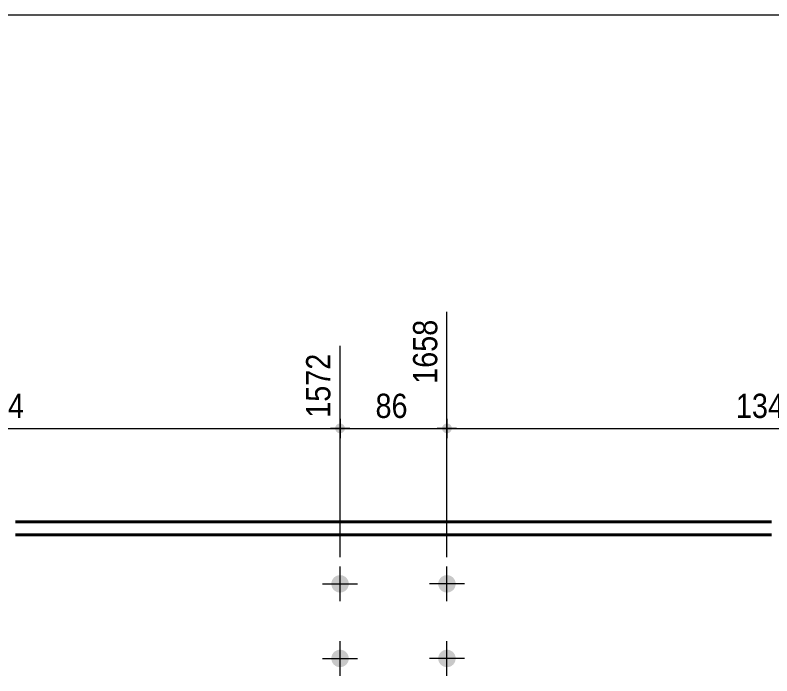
# Model space of a CAD drawing. Header units: millimetres. Extents: x 2 to 410, y 5 to 282.
# Drawn here: x 74.4 to 155.6, y 211.2 to 282 of the extents above; entities that cross this region are included whole.
import ezdxf

# ---------------------------------------------------------------- set-up
doc = ezdxf.new("R2010")
doc.units = ezdxf.units.MM
for name, color, linetype, lineweight in [('Boulon', 7, 'Continuous', 0), ('Cotation', 7, 'Continuous', 0), ('Feuille dessin', 5, 'Continuous', 0), ('Piece', 2, 'Continuous', 0)]:
    doc.layers.add(name, color=color, linetype=linetype, lineweight=lineweight)
doc.styles.add('ARIAL', font='ARIAL.TTF')

# ---------------------------------------------------------------- blocks, each defined once
blk = doc.blocks.new('*A4')
at = {"layer": 'Boulon'}
for points in [[(119.813, 221.067), (119.816, 221.113), (119.822, 221.158), (119.829, 221.203), (119.839, 221.248), (119.852, 221.292), (119.866, 221.336), (119.883, 221.378), (119.901, 221.42), (119.922, 221.461), (119.944, 221.501), (119.969, 221.54), (119.995, 221.577), (120.023, 221.613), (120.053, 221.648), (120.085, 221.681), (120.118, 221.713), (120.153, 221.743), (120.189, 221.771), (120.226, 221.797), (120.265, 221.822), (120.305, 221.844), (120.346, 221.865), (120.388, 221.884), (120.43, 221.9), (120.474, 221.914), (120.518, 221.927), (120.563, 221.937), (120.608, 221.945), (120.653, 221.95), (120.699, 221.954), (120.745, 221.955), (120.791, 221.954), (120.836, 221.95), (120.882, 221.945), (120.927, 221.937), (120.972, 221.927), (121.016, 221.914), (121.059, 221.9), (121.102, 221.884), (121.144, 221.865), (121.185, 221.844), (121.225, 221.822), (121.263, 221.797), (121.301, 221.771), (121.337, 221.743), (121.372, 221.713), (121.405, 221.681), (121.436, 221.648), (121.466, 221.613), (121.494, 221.577), (121.521, 221.54), (121.545, 221.501), (121.568, 221.461), (121.589, 221.42), (121.607, 221.378), (121.624, 221.336), (121.638, 221.292), (121.65, 221.248), (121.66, 221.203), (121.668, 221.158), (121.674, 221.113), (121.677, 221.067), (121.678, 221.021), (121.677, 220.976), (121.674, 220.93), (121.668, 220.884), (121.66, 220.839), (121.65, 220.795), (121.638, 220.75), (121.624, 220.707), (121.607, 220.664), (121.589, 220.622), (121.568, 220.581), (121.545, 220.541), (121.521, 220.503), (121.494, 220.465), (121.466, 220.429), (121.436, 220.395), (121.405, 220.361), (121.372, 220.33), (121.337, 220.3), (121.301, 220.272), (121.263, 220.245), (121.225, 220.221), (121.185, 220.198), (121.144, 220.178), (121.102, 220.159), (121.059, 220.143), (121.016, 220.128), (120.972, 220.116), (120.927, 220.106), (120.882, 220.098), (120.836, 220.092), (120.791, 220.089), (120.745, 220.088), (120.699, 220.089), (120.653, 220.092), (120.608, 220.098), (120.563, 220.106), (120.518, 220.116), (120.474, 220.128), (120.43, 220.143), (120.388, 220.159), (120.346, 220.178), (120.305, 220.198), (120.265, 220.221), (120.226, 220.245), (120.189, 220.272), (120.153, 220.3), (120.118, 220.33), (120.085, 220.361), (120.053, 220.395), (120.023, 220.429), (119.995, 220.465), (119.969, 220.503), (119.944, 220.541), (119.922, 220.581), (119.901, 220.622), (119.883, 220.664), (119.866, 220.707), (119.852, 220.75), (119.839, 220.795), (119.829, 220.839), (119.822, 220.884), (119.816, 220.93), (119.813, 220.976), (119.812, 221.021)], [(119.813, 213.067), (119.816, 213.113), (119.822, 213.158), (119.829, 213.203), (119.839, 213.248), (119.852, 213.292), (119.866, 213.336), (119.883, 213.378), (119.901, 213.42), (119.922, 213.461), (119.944, 213.501), (119.969, 213.54), (119.995, 213.577), (120.023, 213.613), (120.053, 213.648), (120.085, 213.681), (120.118, 213.713), (120.153, 213.743), (120.189, 213.771), (120.226, 213.797), (120.265, 213.822), (120.305, 213.844), (120.346, 213.865), (120.388, 213.884), (120.43, 213.9), (120.474, 213.914), (120.518, 213.927), (120.563, 213.937), (120.608, 213.945), (120.653, 213.95), (120.699, 213.954), (120.745, 213.955), (120.791, 213.954), (120.836, 213.95), (120.882, 213.945), (120.927, 213.937), (120.972, 213.927), (121.016, 213.914), (121.059, 213.9), (121.102, 213.884), (121.144, 213.865), (121.185, 213.844), (121.225, 213.822), (121.263, 213.797), (121.301, 213.771), (121.337, 213.743), (121.372, 213.713), (121.405, 213.681), (121.436, 213.648), (121.466, 213.613), (121.494, 213.577), (121.521, 213.54), (121.545, 213.501), (121.568, 213.461), (121.589, 213.42), (121.607, 213.378), (121.624, 213.336), (121.638, 213.292), (121.65, 213.248), (121.66, 213.203), (121.668, 213.158), (121.674, 213.113), (121.677, 213.067), (121.678, 213.021), (121.677, 212.976), (121.674, 212.93), (121.668, 212.884), (121.66, 212.839), (121.65, 212.795), (121.638, 212.75), (121.624, 212.707), (121.607, 212.664), (121.589, 212.622), (121.568, 212.581), (121.545, 212.541), (121.521, 212.503), (121.494, 212.465), (121.466, 212.429), (121.436, 212.395), (121.405, 212.361), (121.372, 212.33), (121.337, 212.3), (121.301, 212.272), (121.263, 212.245), (121.225, 212.221), (121.185, 212.198), (121.144, 212.178), (121.102, 212.159), (121.059, 212.143), (121.016, 212.128), (120.972, 212.116), (120.927, 212.106), (120.882, 212.098), (120.836, 212.092), (120.791, 212.089), (120.745, 212.088), (120.699, 212.089), (120.653, 212.092), (120.608, 212.098), (120.563, 212.106), (120.518, 212.116), (120.474, 212.128), (120.43, 212.143), (120.388, 212.159), (120.346, 212.178), (120.305, 212.198), (120.265, 212.221), (120.226, 212.245), (120.189, 212.272), (120.153, 212.3), (120.118, 212.33), (120.085, 212.361), (120.053, 212.395), (120.023, 212.429), (119.995, 212.465), (119.969, 212.503), (119.944, 212.541), (119.922, 212.581), (119.901, 212.622), (119.883, 212.664), (119.866, 212.707), (119.852, 212.75), (119.839, 212.795), (119.829, 212.839), (119.822, 212.884), (119.816, 212.93), (119.813, 212.976), (119.812, 213.021)]]:
    blk.add_hatch(color=256, dxfattribs=at).paths.add_polyline_path(points, flags=17)
at = {"layer": 'Boulon', "linetype": 'Continuous', "lineweight": 0}
for p, q in [((120.745, 219.155), (120.745, 222.888)), ((122.612, 221.021), (118.878, 221.021)), ((120.745, 211.155), (120.745, 214.888)), ((122.612, 213.021), (118.878, 213.021))]:
    blk.add_line(p, q, dxfattribs=at)
blk = doc.blocks.new('*A5')
at = {"layer": 'Boulon'}
for points in [[(108.346, 221.067), (108.349, 221.113), (108.355, 221.158), (108.363, 221.203), (108.373, 221.248), (108.385, 221.292), (108.399, 221.336), (108.416, 221.378), (108.434, 221.42), (108.455, 221.461), (108.478, 221.501), (108.502, 221.54), (108.529, 221.577), (108.557, 221.613), (108.587, 221.648), (108.618, 221.681), (108.651, 221.713), (108.686, 221.743), (108.722, 221.771), (108.76, 221.797), (108.798, 221.822), (108.838, 221.844), (108.879, 221.865), (108.921, 221.884), (108.964, 221.9), (109.007, 221.914), (109.051, 221.927), (109.096, 221.937), (109.141, 221.945), (109.187, 221.95), (109.232, 221.954), (109.278, 221.955), (109.324, 221.954), (109.37, 221.95), (109.415, 221.945), (109.46, 221.937), (109.505, 221.927), (109.549, 221.914), (109.593, 221.9), (109.635, 221.884), (109.677, 221.865), (109.718, 221.844), (109.758, 221.822), (109.797, 221.797), (109.834, 221.771), (109.87, 221.743), (109.905, 221.713), (109.938, 221.681), (109.97, 221.648), (110, 221.613), (110.028, 221.577), (110.054, 221.54), (110.079, 221.501), (110.101, 221.461), (110.122, 221.42), (110.14, 221.378), (110.157, 221.336), (110.171, 221.292), (110.184, 221.248), (110.194, 221.203), (110.201, 221.158), (110.207, 221.113), (110.21, 221.067), (110.212, 221.021), (110.21, 220.976), (110.207, 220.93), (110.201, 220.884), (110.194, 220.839), (110.184, 220.795), (110.171, 220.75), (110.157, 220.707), (110.14, 220.664), (110.122, 220.622), (110.101, 220.581), (110.079, 220.541), (110.054, 220.503), (110.028, 220.465), (110, 220.429), (109.97, 220.395), (109.938, 220.361), (109.905, 220.33), (109.87, 220.3), (109.834, 220.272), (109.797, 220.245), (109.758, 220.221), (109.718, 220.198), (109.677, 220.178), (109.635, 220.159), (109.593, 220.143), (109.549, 220.128), (109.505, 220.116), (109.46, 220.106), (109.415, 220.098), (109.37, 220.092), (109.324, 220.089), (109.278, 220.088), (109.232, 220.089), (109.187, 220.092), (109.141, 220.098), (109.096, 220.106), (109.051, 220.116), (109.007, 220.128), (108.964, 220.143), (108.921, 220.159), (108.879, 220.178), (108.838, 220.198), (108.798, 220.221), (108.76, 220.245), (108.722, 220.272), (108.686, 220.3), (108.651, 220.33), (108.618, 220.361), (108.587, 220.395), (108.557, 220.429), (108.529, 220.465), (108.502, 220.503), (108.478, 220.541), (108.455, 220.581), (108.434, 220.622), (108.416, 220.664), (108.399, 220.707), (108.385, 220.75), (108.373, 220.795), (108.363, 220.839), (108.355, 220.884), (108.349, 220.93), (108.346, 220.976), (108.345, 221.021)], [(108.346, 213.067), (108.349, 213.113), (108.355, 213.158), (108.363, 213.203), (108.373, 213.248), (108.385, 213.292), (108.399, 213.336), (108.416, 213.378), (108.434, 213.42), (108.455, 213.461), (108.478, 213.501), (108.502, 213.54), (108.529, 213.577), (108.557, 213.613), (108.587, 213.648), (108.618, 213.681), (108.651, 213.713), (108.686, 213.743), (108.722, 213.771), (108.76, 213.797), (108.798, 213.822), (108.838, 213.844), (108.879, 213.865), (108.921, 213.884), (108.964, 213.9), (109.007, 213.914), (109.051, 213.927), (109.096, 213.937), (109.141, 213.945), (109.187, 213.95), (109.232, 213.954), (109.278, 213.955), (109.324, 213.954), (109.37, 213.95), (109.415, 213.945), (109.46, 213.937), (109.505, 213.927), (109.549, 213.914), (109.593, 213.9), (109.635, 213.884), (109.677, 213.865), (109.718, 213.844), (109.758, 213.822), (109.797, 213.797), (109.834, 213.771), (109.87, 213.743), (109.905, 213.713), (109.938, 213.681), (109.97, 213.648), (110, 213.613), (110.028, 213.577), (110.054, 213.54), (110.079, 213.501), (110.101, 213.461), (110.122, 213.42), (110.14, 213.378), (110.157, 213.336), (110.171, 213.292), (110.184, 213.248), (110.194, 213.203), (110.201, 213.158), (110.207, 213.113), (110.21, 213.067), (110.212, 213.021), (110.21, 212.976), (110.207, 212.93), (110.201, 212.884), (110.194, 212.839), (110.184, 212.795), (110.171, 212.75), (110.157, 212.707), (110.14, 212.664), (110.122, 212.622), (110.101, 212.581), (110.079, 212.541), (110.054, 212.503), (110.028, 212.465), (110, 212.429), (109.97, 212.395), (109.938, 212.361), (109.905, 212.33), (109.87, 212.3), (109.834, 212.272), (109.797, 212.245), (109.758, 212.221), (109.718, 212.198), (109.677, 212.178), (109.635, 212.159), (109.593, 212.143), (109.549, 212.128), (109.505, 212.116), (109.46, 212.106), (109.415, 212.098), (109.37, 212.092), (109.324, 212.089), (109.278, 212.088), (109.232, 212.089), (109.187, 212.092), (109.141, 212.098), (109.096, 212.106), (109.051, 212.116), (109.007, 212.128), (108.964, 212.143), (108.921, 212.159), (108.879, 212.178), (108.838, 212.198), (108.798, 212.221), (108.76, 212.245), (108.722, 212.272), (108.686, 212.3), (108.651, 212.33), (108.618, 212.361), (108.587, 212.395), (108.557, 212.429), (108.529, 212.465), (108.502, 212.503), (108.478, 212.541), (108.455, 212.581), (108.434, 212.622), (108.416, 212.664), (108.399, 212.707), (108.385, 212.75), (108.373, 212.795), (108.363, 212.839), (108.355, 212.884), (108.349, 212.93), (108.346, 212.976), (108.345, 213.021)]]:
    blk.add_hatch(color=256, dxfattribs=at).paths.add_polyline_path(points, flags=17)
at = {"layer": 'Boulon', "linetype": 'Continuous', "lineweight": 0}
for p, q in [((109.278, 219.155), (109.278, 222.888)), ((107.412, 221.021), (111.145, 221.021)), ((109.278, 211.155), (109.278, 214.888)), ((107.412, 213.021), (111.145, 213.021))]:
    blk.add_line(p, q, dxfattribs=at)
blk = doc.blocks.new('*A8')
at = {"layer": 'Piece', "color": 2, "linetype": 'Continuous', "lineweight": 40}
for p, q in [((155.54079, 227.68799), (74.482216, 227.68799)), ((155.54079, 226.261323), (74.482216, 226.261323))]:
    blk.add_line(p, q, dxfattribs=at)
blk = doc.blocks.new('*A23')
at = {"layer": 'Feuille dessin', "linetype": 'Continuous', "lineweight": 0}
blk.add_line((405, 282), (5, 282), dxfattribs=at)
blk = doc.blocks.new('*A30')
at = {"layer": 'Cotation'}
for points in [[(35.425, 237.169), (35.399, 237.17), (35.374, 237.174), (35.349, 237.178), (35.324, 237.184), (35.299, 237.19), (35.275, 237.198), (35.251, 237.208), (35.228, 237.218), (35.205, 237.229), (35.183, 237.242), (35.162, 237.256), (35.141, 237.27), (35.121, 237.286), (35.101, 237.303), (35.083, 237.32), (35.065, 237.339), (35.048, 237.358), (35.033, 237.378), (35.018, 237.399), (35.004, 237.421), (34.992, 237.443), (34.98, 237.466), (34.97, 237.489), (34.961, 237.513), (34.953, 237.537), (34.946, 237.562), (34.94, 237.587), (34.936, 237.612), (34.933, 237.637), (34.931, 237.662), (34.93, 237.688), (34.931, 237.714), (34.933, 237.739), (34.936, 237.764), (34.94, 237.789), (34.946, 237.814), (34.953, 237.839), (34.961, 237.863), (34.97, 237.887), (34.98, 237.91), (34.992, 237.933), (35.004, 237.955), (35.018, 237.977), (35.033, 237.998), (35.048, 238.018), (35.065, 238.037), (35.083, 238.056), (35.101, 238.073), (35.121, 238.09), (35.141, 238.106), (35.162, 238.12), (35.183, 238.134), (35.205, 238.147), (35.228, 238.158), (35.251, 238.168), (35.275, 238.178), (35.299, 238.186), (35.324, 238.192), (35.349, 238.198), (35.374, 238.202), (35.399, 238.205), (35.425, 238.207), (35.45, 238.208), (35.476, 238.207), (35.501, 238.205), (35.527, 238.202), (35.552, 238.198), (35.577, 238.192), (35.601, 238.186), (35.626, 238.178), (35.649, 238.168), (35.673, 238.158), (35.696, 238.147), (35.718, 238.134), (35.739, 238.12), (35.76, 238.106), (35.78, 238.09), (35.8, 238.073), (35.818, 238.056), (35.836, 238.037), (35.852, 238.018), (35.868, 237.998), (35.883, 237.977), (35.896, 237.955), (35.909, 237.933), (35.92, 237.91), (35.931, 237.887), (35.94, 237.863), (35.948, 237.839), (35.955, 237.814), (35.96, 237.789), (35.965, 237.764), (35.968, 237.739), (35.97, 237.714), (35.97, 237.688), (35.97, 237.662), (35.968, 237.637), (35.965, 237.612), (35.96, 237.587), (35.955, 237.562), (35.948, 237.537), (35.94, 237.513), (35.931, 237.489), (35.92, 237.466), (35.909, 237.443), (35.896, 237.421), (35.883, 237.399), (35.868, 237.378), (35.852, 237.358), (35.836, 237.339), (35.818, 237.32), (35.8, 237.303), (35.78, 237.286), (35.76, 237.27), (35.739, 237.256), (35.718, 237.242), (35.696, 237.229), (35.673, 237.218), (35.649, 237.208), (35.626, 237.198), (35.601, 237.19), (35.577, 237.184), (35.552, 237.178), (35.527, 237.174), (35.501, 237.17), (35.476, 237.169), (35.45, 237.168)], [(109.253, 237.169), (109.227, 237.17), (109.202, 237.174), (109.177, 237.178), (109.152, 237.184), (109.127, 237.19), (109.103, 237.198), (109.079, 237.208), (109.056, 237.218), (109.033, 237.229), (109.011, 237.242), (108.989, 237.256), (108.968, 237.27), (108.948, 237.286), (108.929, 237.303), (108.91, 237.32), (108.893, 237.339), (108.876, 237.358), (108.861, 237.378), (108.846, 237.399), (108.832, 237.421), (108.82, 237.443), (108.808, 237.466), (108.798, 237.489), (108.789, 237.513), (108.781, 237.537), (108.774, 237.562), (108.768, 237.587), (108.764, 237.612), (108.761, 237.637), (108.759, 237.662), (108.758, 237.688), (108.759, 237.714), (108.761, 237.739), (108.764, 237.764), (108.768, 237.789), (108.774, 237.814), (108.781, 237.839), (108.789, 237.863), (108.798, 237.887), (108.808, 237.91), (108.82, 237.933), (108.832, 237.955), (108.846, 237.977), (108.861, 237.998), (108.876, 238.018), (108.893, 238.037), (108.91, 238.056), (108.929, 238.073), (108.948, 238.09), (108.968, 238.106), (108.989, 238.12), (109.011, 238.134), (109.033, 238.147), (109.056, 238.158), (109.079, 238.168), (109.103, 238.178), (109.127, 238.186), (109.152, 238.192), (109.177, 238.198), (109.202, 238.202), (109.227, 238.205), (109.253, 238.207), (109.278, 238.208), (109.304, 238.207), (109.329, 238.205), (109.354, 238.202), (109.38, 238.198), (109.405, 238.192), (109.429, 238.186), (109.453, 238.178), (109.477, 238.168), (109.5, 238.158), (109.523, 238.147), (109.546, 238.134), (109.567, 238.12), (109.588, 238.106), (109.608, 238.09), (109.627, 238.073), (109.646, 238.056), (109.663, 238.037), (109.68, 238.018), (109.696, 237.998), (109.711, 237.977), (109.724, 237.955), (109.737, 237.933), (109.748, 237.91), (109.759, 237.887), (109.768, 237.863), (109.776, 237.839), (109.783, 237.814), (109.788, 237.789), (109.793, 237.764), (109.796, 237.739), (109.798, 237.714), (109.798, 237.688), (109.798, 237.662), (109.796, 237.637), (109.793, 237.612), (109.788, 237.587), (109.783, 237.562), (109.776, 237.537), (109.768, 237.513), (109.759, 237.489), (109.748, 237.466), (109.737, 237.443), (109.724, 237.421), (109.711, 237.399), (109.696, 237.378), (109.68, 237.358), (109.663, 237.339), (109.646, 237.32), (109.627, 237.303), (109.608, 237.286), (109.588, 237.27), (109.567, 237.256), (109.546, 237.242), (109.523, 237.229), (109.5, 237.218), (109.477, 237.208), (109.453, 237.198), (109.429, 237.19), (109.405, 237.184), (109.38, 237.178), (109.354, 237.174), (109.329, 237.17), (109.304, 237.169), (109.278, 237.168)]]:
    blk.add_hatch(color=256, dxfattribs=at).paths.add_polyline_path(points, flags=17)
at = {"layer": 'Cotation', "linetype": 'Continuous', "lineweight": 0}
for p, q in [((35.45, 223.088), (35.45, 246.325)), ((109.278, 223.888), (109.278, 246.542)), ((35.45, 238.728), (35.45, 236.648)), ((109.278, 238.728), (109.278, 236.648)), ((36.49, 237.688), (34.41, 237.688)), ((35.45, 237.688), (34.41, 237.688)), ((35.45, 237.688), (109.278, 237.688)), ((110.318, 237.688), (108.238, 237.688)), ((109.278, 237.688), (110.318, 237.688))]:
    blk.add_line(p, q, dxfattribs=at)
at = {"layer": 'Cotation'}
for p in [(35.45, 237.688), (109.278, 237.688)]:
    blk.add_point(p, dxfattribs=at)
at = {"layer": 'Cotation', "style": 'ARIAL', "width": 0.85}
blk.add_text('1572', height=2.6, rotation=90.00021, dxfattribs=at).set_placement((108.238, 238.828))
blk.add_text('1534', height=2.6, dxfattribs=at).set_placement((68.507, 238.808))
blk = doc.blocks.new('*A31')
at = {"layer": 'Cotation'}
for points in [[(109.253, 237.169), (109.227, 237.17), (109.202, 237.174), (109.177, 237.178), (109.152, 237.184), (109.127, 237.19), (109.103, 237.198), (109.079, 237.208), (109.056, 237.218), (109.033, 237.229), (109.011, 237.242), (108.989, 237.256), (108.968, 237.27), (108.948, 237.286), (108.929, 237.303), (108.91, 237.32), (108.893, 237.339), (108.876, 237.358), (108.861, 237.378), (108.846, 237.399), (108.832, 237.421), (108.82, 237.443), (108.808, 237.466), (108.798, 237.489), (108.789, 237.513), (108.781, 237.537), (108.774, 237.562), (108.768, 237.587), (108.764, 237.612), (108.761, 237.637), (108.759, 237.662), (108.758, 237.688), (108.759, 237.714), (108.761, 237.739), (108.764, 237.764), (108.768, 237.789), (108.774, 237.814), (108.781, 237.839), (108.789, 237.863), (108.798, 237.887), (108.808, 237.91), (108.82, 237.933), (108.832, 237.955), (108.846, 237.977), (108.861, 237.998), (108.876, 238.018), (108.893, 238.037), (108.91, 238.056), (108.929, 238.073), (108.948, 238.09), (108.968, 238.106), (108.989, 238.12), (109.011, 238.134), (109.033, 238.147), (109.056, 238.158), (109.079, 238.168), (109.103, 238.178), (109.127, 238.186), (109.152, 238.192), (109.177, 238.198), (109.202, 238.202), (109.227, 238.205), (109.253, 238.207), (109.278, 238.208), (109.304, 238.207), (109.329, 238.205), (109.354, 238.202), (109.38, 238.198), (109.405, 238.192), (109.429, 238.186), (109.453, 238.178), (109.477, 238.168), (109.5, 238.158), (109.523, 238.147), (109.546, 238.134), (109.567, 238.12), (109.588, 238.106), (109.608, 238.09), (109.627, 238.073), (109.646, 238.056), (109.663, 238.037), (109.68, 238.018), (109.696, 237.998), (109.711, 237.977), (109.724, 237.955), (109.737, 237.933), (109.748, 237.91), (109.759, 237.887), (109.768, 237.863), (109.776, 237.839), (109.783, 237.814), (109.788, 237.789), (109.793, 237.764), (109.796, 237.739), (109.798, 237.714), (109.798, 237.688), (109.798, 237.662), (109.796, 237.637), (109.793, 237.612), (109.788, 237.587), (109.783, 237.562), (109.776, 237.537), (109.768, 237.513), (109.759, 237.489), (109.748, 237.466), (109.737, 237.443), (109.724, 237.421), (109.711, 237.399), (109.696, 237.378), (109.68, 237.358), (109.663, 237.339), (109.646, 237.32), (109.627, 237.303), (109.608, 237.286), (109.588, 237.27), (109.567, 237.256), (109.546, 237.242), (109.523, 237.229), (109.5, 237.218), (109.477, 237.208), (109.453, 237.198), (109.429, 237.19), (109.405, 237.184), (109.38, 237.178), (109.354, 237.174), (109.329, 237.17), (109.304, 237.169), (109.278, 237.168)], [(120.719, 237.169), (120.694, 237.17), (120.669, 237.174), (120.643, 237.178), (120.618, 237.184), (120.594, 237.19), (120.57, 237.198), (120.546, 237.208), (120.523, 237.218), (120.5, 237.229), (120.478, 237.242), (120.456, 237.256), (120.435, 237.27), (120.415, 237.286), (120.396, 237.303), (120.377, 237.32), (120.36, 237.339), (120.343, 237.358), (120.327, 237.378), (120.312, 237.399), (120.299, 237.421), (120.286, 237.443), (120.275, 237.466), (120.264, 237.489), (120.255, 237.513), (120.247, 237.537), (120.24, 237.562), (120.235, 237.587), (120.23, 237.612), (120.227, 237.637), (120.225, 237.662), (120.225, 237.688), (120.225, 237.714), (120.227, 237.739), (120.23, 237.764), (120.235, 237.789), (120.24, 237.814), (120.247, 237.839), (120.255, 237.863), (120.264, 237.887), (120.275, 237.91), (120.286, 237.933), (120.299, 237.955), (120.312, 237.977), (120.327, 237.998), (120.343, 238.018), (120.36, 238.037), (120.377, 238.056), (120.396, 238.073), (120.415, 238.09), (120.435, 238.106), (120.456, 238.12), (120.478, 238.134), (120.5, 238.147), (120.523, 238.158), (120.546, 238.168), (120.57, 238.178), (120.594, 238.186), (120.618, 238.192), (120.643, 238.198), (120.669, 238.202), (120.694, 238.205), (120.719, 238.207), (120.745, 238.208), (120.77, 238.207), (120.796, 238.205), (120.821, 238.202), (120.846, 238.198), (120.871, 238.192), (120.896, 238.186), (120.92, 238.178), (120.944, 238.168), (120.967, 238.158), (120.99, 238.147), (121.012, 238.134), (121.034, 238.12), (121.055, 238.106), (121.075, 238.09), (121.094, 238.073), (121.113, 238.056), (121.13, 238.037), (121.147, 238.018), (121.163, 237.998), (121.177, 237.977), (121.191, 237.955), (121.203, 237.933), (121.215, 237.91), (121.225, 237.887), (121.234, 237.863), (121.242, 237.839), (121.249, 237.814), (121.255, 237.789), (121.259, 237.764), (121.262, 237.739), (121.264, 237.714), (121.265, 237.688), (121.264, 237.662), (121.262, 237.637), (121.259, 237.612), (121.255, 237.587), (121.249, 237.562), (121.242, 237.537), (121.234, 237.513), (121.225, 237.489), (121.215, 237.466), (121.203, 237.443), (121.191, 237.421), (121.177, 237.399), (121.163, 237.378), (121.147, 237.358), (121.13, 237.339), (121.113, 237.32), (121.094, 237.303), (121.075, 237.286), (121.055, 237.27), (121.034, 237.256), (121.012, 237.242), (120.99, 237.229), (120.967, 237.218), (120.944, 237.208), (120.92, 237.198), (120.896, 237.19), (120.871, 237.184), (120.846, 237.178), (120.821, 237.174), (120.796, 237.17), (120.77, 237.169), (120.745, 237.168)]]:
    blk.add_hatch(color=256, dxfattribs=at).paths.add_polyline_path(points, flags=17)
at = {"layer": 'Cotation', "linetype": 'Continuous', "lineweight": 0}
for p, q in [((120.745, 223.888), (120.745, 250.182)), ((109.278, 223.888), (109.278, 246.542)), ((109.278, 238.728), (109.278, 236.648)), ((120.745, 238.728), (120.745, 236.648)), ((110.318, 237.688), (108.238, 237.688)), ((109.278, 237.688), (108.238, 237.688)), ((109.278, 237.688), (120.745, 237.688)), ((121.785, 237.688), (119.705, 237.688)), ((120.745, 237.688), (121.785, 237.688))]:
    blk.add_line(p, q, dxfattribs=at)
at = {"layer": 'Cotation'}
for p in [(109.278, 237.688), (120.745, 237.688)]:
    blk.add_point(p, dxfattribs=at)
at = {"layer": 'Cotation', "style": 'ARIAL', "width": 0.85}
blk.add_text('1658', height=2.6, rotation=90.00021, dxfattribs=at).set_placement((119.705, 242.468))
blk.add_text('86', height=2.6, dxfattribs=at).set_placement((113.083, 238.808))
blk = doc.blocks.new('*A32')
at = {"layer": 'Cotation'}
for points in [[(120.719, 237.169), (120.694, 237.17), (120.669, 237.174), (120.643, 237.178), (120.618, 237.184), (120.594, 237.19), (120.57, 237.198), (120.546, 237.208), (120.523, 237.218), (120.5, 237.229), (120.478, 237.242), (120.456, 237.256), (120.435, 237.27), (120.415, 237.286), (120.396, 237.303), (120.377, 237.32), (120.36, 237.339), (120.343, 237.358), (120.327, 237.378), (120.312, 237.399), (120.299, 237.421), (120.286, 237.443), (120.275, 237.466), (120.264, 237.489), (120.255, 237.513), (120.247, 237.537), (120.24, 237.562), (120.235, 237.587), (120.23, 237.612), (120.227, 237.637), (120.225, 237.662), (120.225, 237.688), (120.225, 237.714), (120.227, 237.739), (120.23, 237.764), (120.235, 237.789), (120.24, 237.814), (120.247, 237.839), (120.255, 237.863), (120.264, 237.887), (120.275, 237.91), (120.286, 237.933), (120.299, 237.955), (120.312, 237.977), (120.327, 237.998), (120.343, 238.018), (120.36, 238.037), (120.377, 238.056), (120.396, 238.073), (120.415, 238.09), (120.435, 238.106), (120.456, 238.12), (120.478, 238.134), (120.5, 238.147), (120.523, 238.158), (120.546, 238.168), (120.57, 238.178), (120.594, 238.186), (120.618, 238.192), (120.643, 238.198), (120.669, 238.202), (120.694, 238.205), (120.719, 238.207), (120.745, 238.208), (120.77, 238.207), (120.796, 238.205), (120.821, 238.202), (120.846, 238.198), (120.871, 238.192), (120.896, 238.186), (120.92, 238.178), (120.944, 238.168), (120.967, 238.158), (120.99, 238.147), (121.012, 238.134), (121.034, 238.12), (121.055, 238.106), (121.075, 238.09), (121.094, 238.073), (121.113, 238.056), (121.13, 238.037), (121.147, 238.018), (121.163, 237.998), (121.177, 237.977), (121.191, 237.955), (121.203, 237.933), (121.215, 237.91), (121.225, 237.887), (121.234, 237.863), (121.242, 237.839), (121.249, 237.814), (121.255, 237.789), (121.259, 237.764), (121.262, 237.739), (121.264, 237.714), (121.265, 237.688), (121.264, 237.662), (121.262, 237.637), (121.259, 237.612), (121.255, 237.587), (121.249, 237.562), (121.242, 237.537), (121.234, 237.513), (121.225, 237.489), (121.215, 237.466), (121.203, 237.443), (121.191, 237.421), (121.177, 237.399), (121.163, 237.378), (121.147, 237.358), (121.13, 237.339), (121.113, 237.32), (121.094, 237.303), (121.075, 237.286), (121.055, 237.27), (121.034, 237.256), (121.012, 237.242), (120.99, 237.229), (120.967, 237.218), (120.944, 237.208), (120.92, 237.198), (120.896, 237.19), (120.871, 237.184), (120.846, 237.178), (120.821, 237.174), (120.796, 237.17), (120.77, 237.169), (120.745, 237.168)], [(190.411, 237.169), (190.386, 237.17), (190.36, 237.174), (190.335, 237.178), (190.31, 237.184), (190.286, 237.19), (190.262, 237.198), (190.238, 237.208), (190.214, 237.218), (190.192, 237.229), (190.169, 237.242), (190.148, 237.256), (190.127, 237.27), (190.107, 237.286), (190.088, 237.303), (190.069, 237.32), (190.051, 237.339), (190.035, 237.358), (190.019, 237.378), (190.004, 237.399), (189.991, 237.421), (189.978, 237.443), (189.967, 237.466), (189.956, 237.489), (189.947, 237.513), (189.939, 237.537), (189.932, 237.562), (189.927, 237.587), (189.922, 237.612), (189.919, 237.637), (189.917, 237.662), (189.917, 237.688), (189.917, 237.714), (189.919, 237.739), (189.922, 237.764), (189.927, 237.789), (189.932, 237.814), (189.939, 237.839), (189.947, 237.863), (189.956, 237.887), (189.967, 237.91), (189.978, 237.933), (189.991, 237.955), (190.004, 237.977), (190.019, 237.998), (190.035, 238.018), (190.051, 238.037), (190.069, 238.056), (190.088, 238.073), (190.107, 238.09), (190.127, 238.106), (190.148, 238.12), (190.169, 238.134), (190.192, 238.147), (190.214, 238.158), (190.238, 238.168), (190.262, 238.178), (190.286, 238.186), (190.31, 238.192), (190.335, 238.198), (190.36, 238.202), (190.386, 238.205), (190.411, 238.207), (190.437, 238.208), (190.462, 238.207), (190.488, 238.205), (190.513, 238.202), (190.538, 238.198), (190.563, 238.192), (190.588, 238.186), (190.612, 238.178), (190.636, 238.168), (190.659, 238.158), (190.682, 238.147), (190.704, 238.134), (190.726, 238.12), (190.747, 238.106), (190.767, 238.09), (190.786, 238.073), (190.804, 238.056), (190.822, 238.037), (190.839, 238.018), (190.854, 237.998), (190.869, 237.977), (190.883, 237.955), (190.895, 237.933), (190.907, 237.91), (190.917, 237.887), (190.926, 237.863), (190.934, 237.839), (190.941, 237.814), (190.947, 237.789), (190.951, 237.764), (190.954, 237.739), (190.956, 237.714), (190.957, 237.688), (190.956, 237.662), (190.954, 237.637), (190.951, 237.612), (190.947, 237.587), (190.941, 237.562), (190.934, 237.537), (190.926, 237.513), (190.917, 237.489), (190.907, 237.466), (190.895, 237.443), (190.883, 237.421), (190.869, 237.399), (190.854, 237.378), (190.839, 237.358), (190.822, 237.339), (190.804, 237.32), (190.786, 237.303), (190.767, 237.286), (190.747, 237.27), (190.726, 237.256), (190.704, 237.242), (190.682, 237.229), (190.659, 237.218), (190.636, 237.208), (190.612, 237.198), (190.588, 237.19), (190.563, 237.184), (190.538, 237.178), (190.513, 237.174), (190.488, 237.17), (190.462, 237.169), (190.437, 237.168)]]:
    blk.add_hatch(color=256, dxfattribs=at).paths.add_polyline_path(points, flags=17)
at = {"layer": 'Cotation', "linetype": 'Continuous', "lineweight": 0}
for p, q in [((120.745, 223.888), (120.745, 250.182)), ((190.437, 223.888), (190.437, 246.542)), ((120.745, 238.728), (120.745, 236.648)), ((190.437, 238.728), (190.437, 236.648)), ((121.785, 237.688), (119.705, 237.688)), ((120.745, 237.688), (119.705, 237.688)), ((120.745, 237.688), (190.437, 237.688)), ((191.477, 237.688), (189.397, 237.688)), ((190.437, 237.688), (191.477, 237.688))]:
    blk.add_line(p, q, dxfattribs=at)
at = {"layer": 'Cotation'}
for p in [(120.745, 237.688), (190.437, 237.688)]:
    blk.add_point(p, dxfattribs=at)
at = {"layer": 'Cotation', "style": 'ARIAL', "width": 0.85}
blk.add_text('3002', height=2.6, rotation=90.00021, dxfattribs=at).set_placement((189.397, 238.828))
blk.add_text('1344', height=2.6, dxfattribs=at).set_placement((151.734, 238.808))

msp = doc.modelspace()

# ---------------------------------------------------------------- block references
at = {"lineweight": 0}
for name in ['*A23', '*A31', '*A32', '*A30', '*A8', '*A5', '*A4']:
    msp.add_blockref(name, (0, 0), dxfattribs=at)

doc.saveas('drawing.dxf')
